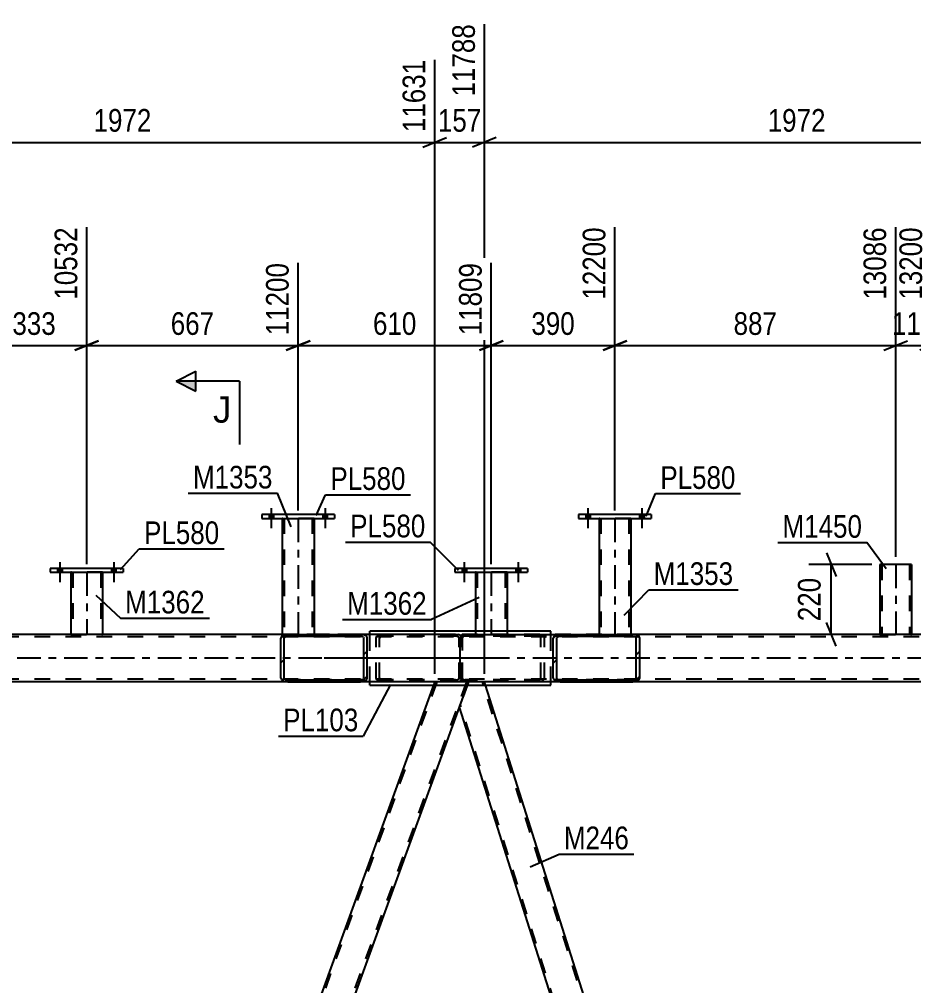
# Model space of a CAD drawing. Header units: millimetres. Extents: x -787 to 402, y -866 to -25.
# Drawn here: x -282.8 to -169.9, y -320 to -197.9 of the extents above; entities that cross this region are included whole.
import ezdxf

# ---------------------------------------------------------------- set-up
doc = ezdxf.new("R2010")
doc.units = ezdxf.units.MM
doc.linetypes.add('DXK_LINE_DOT2', pattern=[3.9198, 1.9599, -1.9599])
doc.linetypes.add('DXK_LINE_DOT3', pattern=[5.9187, 2.979, -0.9799, 0.9799, -0.9799])
doc.styles.add('Arial', font='arial.ttf', dxfattribs={"height": 0.2})
doc.styles.add('Arial Narrow', font='ARIALN.TTF', dxfattribs={"height": 0.2})

# ---------------------------------------------------------------- blocks, each defined once
blk = doc.blocks.new('Part-569028579-6391 - 6366')
at = {"linetype": 'Continuous'}
h = blk.add_hatch(dxfattribs=at)
h.set_pattern_fill('', scale=0.7, style=0, pattern_type=0)
h.set_pattern_definition([(45, (-249.8045, -276.0854), (-1.57154, 1.57154), [])])
h.paths.add_polyline_path([(-249.74, -275.9), (-249.8, -276.09), (-249.8, -281.13), (-249.74, -281.31), (-249.55, -281.46), (-249.27, -281.57), (-248.93, -281.61), (-239.76, -281.61), (-239.43, -281.57), (-239.14, -281.46), (-238.95, -281.31), (-238.89, -281.13), (-238.89, -276.09), (-238.95, -275.9), (-239.14, -275.75), (-239.43, -275.64), (-239.76, -275.61), (-248.93, -275.61), (-249.27, -275.64), (-249.55, -275.75)])
h.paths.add_polyline_path([(-249.1, -275.86), (-248.93, -275.85), (-239.76, -275.85), (-239.59, -275.86), (-239.45, -275.92), (-239.36, -275.99), (-239.32, -276.09), (-239.32, -281.13), (-239.36, -281.22), (-239.45, -281.3), (-239.59, -281.35), (-239.76, -281.37), (-248.93, -281.37), (-249.1, -281.35), (-249.24, -281.3), (-249.33, -281.22), (-249.37, -281.13), (-249.37, -276.09), (-249.33, -275.99), (-249.24, -275.92)])
at = {"color": 2, "linetype": 'Continuous'}
for p, q in [((-248.93, -275.61), (-249.27, -275.64)), ((-248.93, -275.61), (-239.76, -275.61)), ((-227.73, -275.61), (-239.76, -275.61)), ((-239.43, -275.64), (-239.76, -275.61)), ((-227.73, -275.61), (-227.4, -275.64)), ((-249.74, -275.9), (-249.8, -276.09)), ((-249.8, -281.13), (-249.8, -276.09)), ((-249.37, -276.09), (-249.33, -275.99)), ((-249.37, -281.13), (-249.37, -276.09)), ((-249.1, -275.86), (-248.93, -275.85)), ((-248.93, -275.85), (-239.76, -275.85)), ((-239.76, -275.85), (-239.59, -275.86)), ((-239.36, -275.99), (-239.32, -276.09)), ((-239.32, -281.13), (-239.32, -276.09)), ((-238.89, -276.09), (-238.95, -275.9)), ((-238.89, -281.13), (-238.89, -276.09)), ((-249.8, -281.13), (-249.74, -281.31)), ((-249.33, -281.22), (-249.37, -281.13)), ((-249.27, -281.57), (-248.93, -281.61)), ((-248.93, -281.37), (-249.1, -281.35)), ((-248.93, -281.37), (-239.76, -281.37)), ((-248.93, -281.61), (-239.76, -281.61)), ((-239.59, -281.35), (-239.76, -281.37)), ((-239.76, -281.61), (-239.43, -281.57)), ((-227.73, -281.61), (-239.76, -281.61)), ((-239.32, -281.13), (-239.36, -281.22)), ((-238.95, -281.31), (-238.89, -281.13)), ((-227.4, -281.57), (-227.73, -281.61))]:
    blk.add_line(p, q, dxfattribs=at)
at = {"color": 7, "linetype": 'DXK_LINE_DOT2'}
for p, q in [((-239.76, -275.61), (-248.93, -275.61)), ((-237.24, -275.64), (-236.9, -275.61)), ((-227.73, -275.85), (-248.93, -275.85)), ((-237.77, -276.09), (-237.71, -275.9)), ((-237.77, -281.13), (-237.77, -276.09)), ((-237.3, -275.99), (-237.34, -276.09)), ((-237.34, -281.13), (-237.34, -276.09)), ((-236.9, -275.85), (-237.07, -275.86)), ((-227.56, -275.86), (-227.73, -275.85)), ((-227.29, -276.09), (-227.33, -275.99)), ((-227.29, -281.13), (-227.29, -276.09)), ((-226.92, -275.9), (-226.9, -275.97)), ((-226.9, -275.97), (-226.86, -276.09)), ((-226.86, -281.13), (-226.86, -276.09)), ((-227.73, -281.37), (-248.93, -281.37)), ((-248.93, -281.61), (-239.76, -281.61)), ((-237.71, -281.31), (-237.77, -281.13)), ((-237.34, -281.13), (-237.3, -281.22)), ((-236.9, -281.61), (-237.24, -281.57)), ((-237.07, -281.35), (-236.9, -281.37)), ((-227.73, -281.37), (-227.56, -281.35)), ((-227.33, -281.22), (-227.29, -281.13)), ((-226.87, -281.17), (-226.92, -281.31)), ((-226.86, -281.13), (-226.87, -281.17))]:
    blk.add_line(p, q, dxfattribs=at)
at = {"color": 7, "linetype": 'DXK_LINE_DOT3'}
blk.add_line((-223.96, -278.61), (-244.35, -278.61), dxfattribs=at)
at = {"color": 2, "linetype": 'Continuous'}
for centre, radius, start, end in [((-249.13, -276.45), 0.817, 99.5182, 138.0638), ((-239.56, -276.45), 0.817, 41.9362, 80.4818), ((-227.53, -276.45), 0.817, 53.5209, 80.4818), ((-249.03, -276.27), 0.409, 99.5182, 138.0638), ((-239.66, -276.27), 0.409, 41.9362, 80.4818), ((-249.13, -280.76), 0.817, 221.9362, 260.4818), ((-249.03, -280.94), 0.409, 221.9362, 260.4818), ((-239.66, -280.94), 0.409, 279.5182, 318.0638), ((-239.56, -280.76), 0.817, 279.5182, 318.0638), ((-227.53, -280.76), 0.817, 279.5182, 306.4761)]:
    blk.add_arc(centre, radius, start, end, dxfattribs=at)
at = {"color": 7, "linetype": 'DXK_LINE_DOT2'}
for centre, radius, start, end in [((-237.1, -276.45), 0.817, 99.5182, 138.0638), ((-227.53, -276.45), 0.817, 41.9362, 53.5209), ((-237, -276.27), 0.409, 99.5182, 138.0638), ((-227.63, -276.27), 0.409, 41.9362, 80.4818), ((-237.1, -280.76), 0.817, 221.9362, 260.4818), ((-237, -280.94), 0.409, 221.9362, 260.4818), ((-227.63, -280.94), 0.409, 279.5182, 318.0638), ((-227.53, -280.76), 0.817, 306.4761, 318.0638)]:
    blk.add_arc(centre, radius, start, end, dxfattribs=at)
blk = doc.blocks.new('Part-569028579-6460 - 6366')
at = {"color": 7, "linetype": 'DXK_LINE_DOT2'}
for p, q in [((-230.11, -281.61), (-273.42, -400.61)), ((-226.37, -281.61), (-269.68, -400.61)), ((-230.37, -281.61), (-230.51, -282.01)), ((-226.11, -281.61), (-230.37, -281.61)), ((-226.11, -281.61), (-227.28, -284.81)), ((-272.51, -397.4), (-273.68, -400.61)), ((-269.28, -400.21), (-269.42, -400.61)), ((-269.42, -400.61), (-273.68, -400.61))]:
    blk.add_line(p, q, dxfattribs=at)
at = {"color": 2, "linetype": 'Continuous'}
for p, q in [((-230.51, -282.01), (-272.51, -397.4)), ((-227.28, -284.81), (-269.28, -400.21))]:
    blk.add_line(p, q, dxfattribs=at)
blk = doc.blocks.new('Part-569028579-6387 - 6366')
at = {"color": 7, "linetype": 'DXK_LINE_DOT2'}
for p, q in [((-144.98, -281.61), (-188.29, -400.61)), ((-141.23, -281.61), (-184.54, -400.61)), ((-145.23, -281.61), (-145.38, -282.01)), ((-140.98, -281.61), (-145.23, -281.61)), ((-140.98, -281.61), (-141.12, -282.01)), ((-187.38, -397.4), (-188.55, -400.61)), ((-184.14, -400.21), (-184.29, -400.61)), ((-184.29, -400.61), (-188.55, -400.61))]:
    blk.add_line(p, q, dxfattribs=at)
at = {"color": 2, "linetype": 'Continuous'}
for p, q in [((-145.38, -282.01), (-187.38, -397.4)), ((-141.12, -282.01), (-184.14, -400.21))]:
    blk.add_line(p, q, dxfattribs=at)
blk = doc.blocks.new('Part-569028579-6430 - 6366')
at = {"color": 7, "linetype": 'DXK_LINE_DOT2'}
for p, q in [((-226.11, -281.61), (-226.26, -282.01)), ((-224.1, -281.61), (-226.11, -281.61)), ((-187.51, -397.77), (-224.35, -281.61)), ((-223.97, -282.01), (-224.1, -281.61)), ((-190.31, -400.61), (-227.14, -284.44)), ((-190.56, -400.61), (-190.69, -400.21)), ((-188.4, -400.21), (-188.55, -400.61)), ((-188.55, -400.61), (-190.56, -400.61))]:
    blk.add_line(p, q, dxfattribs=at)
at = {"color": 2, "linetype": 'Continuous'}
for p, q in [((-226.26, -282.01), (-227.28, -284.81)), ((-187.38, -397.4), (-223.97, -282.01)), ((-227.28, -284.81), (-190.69, -400.21)), ((-187.38, -397.4), (-188.4, -400.21))]:
    blk.add_line(p, q, dxfattribs=at)
blk = doc.blocks.new('Part-569028579-6435 - 6366')
at = {"color": 7, "linetype": 'DXK_LINE_DOT2'}
for p, q in [((-311.24, -281.61), (-311.39, -282.01)), ((-309.23, -281.61), (-311.24, -281.61)), ((-272.65, -397.77), (-309.48, -281.61)), ((-309.1, -282.01), (-309.23, -281.61)), ((-275.44, -400.61), (-312.28, -284.44)), ((-275.69, -400.61), (-275.82, -400.21)), ((-273.53, -400.21), (-273.68, -400.61)), ((-273.68, -400.61), (-275.69, -400.61))]:
    blk.add_line(p, q, dxfattribs=at)
at = {"color": 2, "linetype": 'Continuous'}
for p, q in [((-311.39, -282.01), (-312.41, -284.81)), ((-272.51, -397.4), (-309.1, -282.01)), ((-312.41, -284.81), (-275.82, -400.21)), ((-272.51, -397.4), (-273.53, -400.21))]:
    blk.add_line(p, q, dxfattribs=at)
blk = doc.blocks.new('Part-569028579-6501 - 6366')
at = {"color": 2, "linetype": 'Continuous'}
for p, q in [((-248.93, -275.61), (-290.5, -275.61)), ((-163.8, -275.61), (-205.36, -275.61)), ((-248.93, -281.61), (-290.5, -281.61)), ((-163.8, -281.61), (-205.36, -281.61))]:
    blk.add_line(p, q, dxfattribs=at)
at = {"color": 7, "linetype": 'DXK_LINE_DOT2'}
for p, q in [((-205.36, -275.61), (-248.93, -275.61)), ((-102.57, -275.93), (-695.6, -275.93)), ((-102.57, -281.29), (-695.6, -281.29)), ((-205.36, -281.61), (-248.93, -281.61))]:
    blk.add_line(p, q, dxfattribs=at)
at = {"color": 7, "linetype": 'DXK_LINE_DOT3'}
blk.add_line((-102.57, -278.61), (-695.6, -278.61), dxfattribs=at)
blk = doc.blocks.new('Part-569028579-6527 - 6366')
at = {"linetype": 'Continuous'}
h = blk.add_hatch(dxfattribs=at)
h.set_pattern_fill('', scale=0.7, style=0, pattern_type=0)
h.set_pattern_definition([(45, (-215.4066, -276.0854), (-1.57154, 1.57154), [])])
h.paths.add_polyline_path([(-215.34, -275.9), (-215.41, -276.09), (-215.41, -281.13), (-215.34, -281.31), (-215.15, -281.46), (-214.87, -281.57), (-214.53, -281.61), (-205.36, -281.61), (-205.03, -281.57), (-204.74, -281.46), (-204.56, -281.31), (-204.49, -281.13), (-204.49, -276.09), (-204.56, -275.9), (-204.74, -275.75), (-205.03, -275.64), (-205.36, -275.61), (-214.53, -275.61), (-214.87, -275.64), (-215.15, -275.75)])
h.paths.add_polyline_path([(-214.7, -275.86), (-214.53, -275.85), (-205.36, -275.85), (-205.19, -275.86), (-205.05, -275.92), (-204.96, -275.99), (-204.93, -276.09), (-204.93, -281.13), (-204.96, -281.22), (-205.05, -281.3), (-205.19, -281.35), (-205.36, -281.37), (-214.53, -281.37), (-214.7, -281.35), (-214.84, -281.3), (-214.94, -281.22), (-214.97, -281.13), (-214.97, -276.09), (-214.94, -275.99), (-214.84, -275.92)])
at = {"color": 2, "linetype": 'Continuous'}
for p, q in [((-227.11, -275.9), (-227.02, -275.75)), ((-227.02, -275.75), (-226.88, -275.64)), ((-226.88, -275.64), (-226.86, -275.64)), ((-226.86, -275.64), (-226.56, -275.61)), ((-226.56, -275.61), (-214.53, -275.61)), ((-214.53, -275.61), (-214.87, -275.64)), ((-214.53, -275.61), (-205.36, -275.61)), ((-205.03, -275.64), (-205.36, -275.61)), ((-227.15, -276.09), (-227.11, -275.9)), ((-227.15, -281.13), (-227.15, -276.09)), ((-215.34, -275.9), (-215.41, -276.09)), ((-215.41, -281.13), (-215.41, -276.09)), ((-214.97, -276.09), (-214.94, -275.99)), ((-214.97, -281.13), (-214.97, -276.09)), ((-214.7, -275.86), (-214.53, -275.85)), ((-214.53, -275.85), (-205.36, -275.85)), ((-205.36, -275.85), (-205.19, -275.86)), ((-204.96, -275.99), (-204.93, -276.09)), ((-204.93, -281.13), (-204.93, -276.09)), ((-204.49, -276.09), (-204.56, -275.9)), ((-204.49, -281.13), (-204.49, -276.09)), ((-227.11, -281.31), (-227.15, -281.13)), ((-227.02, -281.46), (-227.11, -281.31)), ((-226.88, -281.57), (-227.02, -281.46)), ((-226.86, -281.57), (-226.88, -281.57)), ((-226.56, -281.61), (-226.86, -281.57)), ((-214.53, -281.61), (-226.56, -281.61)), ((-215.41, -281.13), (-215.34, -281.31)), ((-214.94, -281.22), (-214.97, -281.13)), ((-214.87, -281.57), (-214.53, -281.61)), ((-214.53, -281.37), (-214.7, -281.35)), ((-214.53, -281.37), (-205.36, -281.37)), ((-214.53, -281.61), (-205.36, -281.61)), ((-205.19, -281.35), (-205.36, -281.37)), ((-205.36, -281.61), (-205.03, -281.57)), ((-204.93, -281.13), (-204.96, -281.22)), ((-204.56, -281.31), (-204.49, -281.13))]:
    blk.add_line(p, q, dxfattribs=at)
at = {"color": 7, "linetype": 'DXK_LINE_DOT2'}
for p, q in [((-226.86, -281.57), (-226.86, -275.64)), ((-217.39, -275.61), (-217.06, -275.64)), ((-214.53, -275.61), (-205.36, -275.61)), ((-226.91, -275.99), (-226.93, -276.09)), ((-226.93, -281.13), (-226.93, -276.09)), ((-226.87, -275.92), (-226.91, -275.99)), ((-226.73, -275.86), (-226.87, -275.92)), ((-226.87, -281.3), (-226.87, -275.92)), ((-226.56, -275.85), (-226.73, -275.86)), ((-205.36, -275.85), (-226.56, -275.85)), ((-217.22, -275.86), (-217.39, -275.85)), ((-216.96, -276.09), (-216.99, -275.99)), ((-216.96, -281.13), (-216.96, -276.09)), ((-216.59, -275.9), (-216.52, -276.09)), ((-216.52, -281.13), (-216.52, -276.09)), ((-226.93, -281.13), (-226.91, -281.22)), ((-226.91, -281.22), (-226.87, -281.3)), ((-226.87, -281.3), (-226.73, -281.35)), ((-226.73, -281.35), (-226.56, -281.37)), ((-205.36, -281.37), (-226.56, -281.37)), ((-217.39, -281.37), (-217.22, -281.35)), ((-217.06, -281.57), (-217.39, -281.61)), ((-216.99, -281.22), (-216.96, -281.13)), ((-216.52, -281.13), (-216.59, -281.31)), ((-205.36, -281.61), (-214.53, -281.61))]:
    blk.add_line(p, q, dxfattribs=at)
for centre, radius, start, end in [((-217.19, -276.45), 0.817, 41.9362, 80.4818), ((-217.29, -276.27), 0.409, 41.9362, 80.4818), ((-217.29, -280.94), 0.409, 279.5182, 318.0638), ((-217.19, -280.76), 0.817, 279.5182, 318.0638)]:
    blk.add_arc(centre, radius, start, end, dxfattribs=at)
at = {"color": 2, "linetype": 'Continuous'}
for centre, radius, start, end in [((-214.73, -276.45), 0.817, 99.5181, 138.0638), ((-205.16, -276.45), 0.817, 41.9362, 80.4818), ((-214.63, -276.27), 0.409, 99.5181, 138.0638), ((-205.26, -276.27), 0.409, 41.9362, 80.4818), ((-214.73, -280.76), 0.817, 221.9362, 260.4818), ((-214.63, -280.94), 0.409, 221.9362, 260.4818), ((-205.26, -280.94), 0.409, 279.5181, 318.0638), ((-205.16, -280.76), 0.817, 279.5181, 318.0638)]:
    blk.add_arc(centre, radius, start, end, dxfattribs=at)
blk = doc.blocks.new('Part-569028579-6536 - 6366')
at = {"color": 2, "linetype": 'Continuous'}
for p, q in [((-215.72, -275.21), (-238.57, -275.21)), ((-238.57, -275.61), (-238.57, -275.21)), ((-215.72, -275.61), (-215.72, -275.21)), ((-238.57, -282.01), (-238.57, -281.61)), ((-215.72, -282.01), (-215.72, -281.61)), ((-238.57, -282.01), (-215.72, -282.01))]:
    blk.add_line(p, q, dxfattribs=at)
at = {"color": 7, "linetype": 'DXK_LINE_DOT2'}
for p, q in [((-238.57, -281.61), (-238.57, -275.61)), ((-215.72, -281.61), (-215.72, -275.61))]:
    blk.add_line(p, q, dxfattribs=at)
blk = doc.blocks.new('Part-569028579-6548 - 6366')
at = {"color": 2, "linetype": 'Continuous'}
for p, q in [((-227.84, -267.28), (-227.84, -267.76)), ((-218.64, -267.28), (-227.84, -267.28)), ((-227.84, -267.76), (-218.64, -267.76)), ((-218.64, -267.28), (-218.64, -267.76))]:
    blk.add_line(p, q, dxfattribs=at)
blk = doc.blocks.new('Part-569028579-6549 - 6366')
at = {"color": 2, "linetype": 'Continuous'}
for p, q in [((-278.92, -267.28), (-278.92, -267.76)), ((-269.72, -267.28), (-278.92, -267.28)), ((-278.92, -267.76), (-269.72, -267.76)), ((-269.72, -267.28), (-269.72, -267.76))]:
    blk.add_line(p, q, dxfattribs=at)
blk = doc.blocks.new('Part-569028579-17658 - 6366')
at = {"color": 2, "linetype": 'Continuous'}
for p, q in [((-212.22, -260.49), (-212.22, -260.97)), ((-203.02, -260.49), (-212.22, -260.49)), ((-212.22, -260.97), (-203.02, -260.97)), ((-203.02, -260.49), (-203.02, -260.97))]:
    blk.add_line(p, q, dxfattribs=at)
blk = doc.blocks.new('Part-569028579-17712 - 6366')
at = {"color": 2, "linetype": 'Continuous'}
for p, q in [((-225.24, -267.76), (-225.24, -275.21)), ((-221.24, -267.76), (-221.24, -275.21))]:
    blk.add_line(p, q, dxfattribs=at)
at = {"color": 7, "linetype": 'DXK_LINE_DOT2'}
for p, q in [((-221.24, -267.76), (-225.24, -267.76)), ((-225, -267.76), (-225, -275.61)), ((-221.48, -267.76), (-221.48, -275.61)), ((-225.24, -275.21), (-225.24, -275.61)), ((-221.24, -275.61), (-225.24, -275.61)), ((-221.24, -275.21), (-221.24, -275.61))]:
    blk.add_line(p, q, dxfattribs=at)
at = {"color": 7, "linetype": 'DXK_LINE_DOT3'}
blk.add_line((-223.24, -267.76), (-223.24, -275.61), dxfattribs=at)
blk = doc.blocks.new('Bolt-569028579-17730 - 6366')
at = {"linetype": 'Continuous'}
for points in [[(-210.74, -260.49), (-211.3, -260.49), (-211.3, -260.97), (-210.74, -260.97)], [(-210.74, -260.49), (-211.3, -260.49), (-211.3, -260.97), (-210.74, -260.97)], [(-203.94, -260.49), (-204.5, -260.49), (-204.5, -260.97), (-203.94, -260.97)], [(-203.94, -260.49), (-204.5, -260.49), (-204.5, -260.97), (-203.94, -260.97)]]:
    blk.add_hatch(color=1, dxfattribs=at).paths.add_polyline_path(points)
at = {"color": 1, "linetype": 'Continuous'}
for p, q in [((-211.02, -259.69), (-211.02, -262.21)), ((-211.02, -259.69), (-211.02, -262.21)), ((-204.22, -259.69), (-204.22, -262.21)), ((-204.22, -259.69), (-204.22, -262.21)), ((-211.3, -260.49), (-211.3, -260.97)), ((-211.3, -260.49), (-211.3, -260.97)), ((-210.74, -260.49), (-210.74, -260.97)), ((-210.74, -260.49), (-210.74, -260.97)), ((-204.5, -260.49), (-204.5, -260.97)), ((-204.5, -260.49), (-204.5, -260.97)), ((-203.94, -260.49), (-203.94, -260.97)), ((-203.94, -260.49), (-203.94, -260.97))]:
    blk.add_line(p, q, dxfattribs=at)
blk = doc.blocks.new('Part-569028579-17661 - 6366')
at = {"color": 2, "linetype": 'Continuous'}
for p, q in [((-249.62, -260.97), (-249.62, -275.61)), ((-245.62, -260.97), (-245.62, -275.61))]:
    blk.add_line(p, q, dxfattribs=at)
at = {"color": 7, "linetype": 'DXK_LINE_DOT2'}
for p, q in [((-245.62, -260.97), (-249.62, -260.97)), ((-249.38, -260.97), (-249.38, -275.61)), ((-245.86, -260.97), (-245.86, -275.61)), ((-249.62, -275.61), (-249.62, -275.61)), ((-249.62, -275.61), (-245.62, -275.61)), ((-245.62, -275.61), (-245.62, -275.61)), ((-245.62, -275.61), (-245.62, -275.61))]:
    blk.add_line(p, q, dxfattribs=at)
at = {"color": 7, "linetype": 'DXK_LINE_DOT3'}
blk.add_line((-247.62, -260.97), (-247.62, -275.61), dxfattribs=at)
blk = doc.blocks.new('Part-569028579-17657 - 6366')
at = {"color": 2, "linetype": 'Continuous'}
for p, q in [((-209.62, -260.97), (-209.62, -275.61)), ((-205.62, -260.97), (-205.62, -275.61))]:
    blk.add_line(p, q, dxfattribs=at)
at = {"color": 7, "linetype": 'DXK_LINE_DOT2'}
for p, q in [((-205.62, -260.97), (-209.62, -260.97)), ((-209.38, -260.97), (-209.38, -275.61)), ((-205.86, -260.97), (-205.86, -275.61)), ((-209.62, -275.61), (-209.62, -275.61)), ((-209.62, -275.61), (-205.62, -275.61)), ((-205.62, -275.61), (-205.62, -275.61)), ((-205.62, -275.61), (-205.62, -275.61))]:
    blk.add_line(p, q, dxfattribs=at)
at = {"color": 7, "linetype": 'DXK_LINE_DOT3'}
blk.add_line((-207.62, -260.97), (-207.62, -275.61), dxfattribs=at)
blk = doc.blocks.new('Part-569028579-17662 - 6366')
at = {"color": 2, "linetype": 'Continuous'}
for p, q in [((-252.22, -260.49), (-252.22, -260.97)), ((-243.02, -260.49), (-252.22, -260.49)), ((-252.22, -260.97), (-243.02, -260.97)), ((-243.02, -260.49), (-243.02, -260.97))]:
    blk.add_line(p, q, dxfattribs=at)
blk = doc.blocks.new('Part-569028579-17711 - 6366')
at = {"color": 2, "linetype": 'Continuous'}
for p, q in [((-276.32, -267.76), (-276.32, -275.61)), ((-272.32, -267.76), (-272.32, -275.61))]:
    blk.add_line(p, q, dxfattribs=at)
at = {"color": 7, "linetype": 'DXK_LINE_DOT2'}
for p, q in [((-272.32, -267.76), (-276.32, -267.76)), ((-276.08, -267.76), (-276.08, -275.61)), ((-272.56, -267.76), (-272.56, -275.61)), ((-276.32, -275.61), (-276.32, -275.61)), ((-276.32, -275.61), (-272.32, -275.61)), ((-272.32, -275.61), (-272.32, -275.61)), ((-272.32, -275.61), (-272.32, -275.61))]:
    blk.add_line(p, q, dxfattribs=at)
at = {"color": 7, "linetype": 'DXK_LINE_DOT3'}
blk.add_line((-274.32, -267.76), (-274.32, -275.61), dxfattribs=at)
blk = doc.blocks.new('Part-569028579-17713 - 6366')
at = {"color": 2, "linetype": 'Continuous'}
for p, q in [((-170.16, -266.8), (-174.16, -266.8)), ((-174.16, -266.8), (-174.16, -275.61)), ((-170.16, -266.8), (-170.16, -275.61))]:
    blk.add_line(p, q, dxfattribs=at)
at = {"color": 7, "linetype": 'DXK_LINE_DOT2'}
for p, q in [((-173.92, -266.8), (-173.92, -275.61)), ((-173.92, -266.8), (-173.9, -266.8)), ((-173.9, -266.8), (-173.86, -266.8)), ((-173.86, -266.8), (-173.85, -266.8)), ((-170.4, -266.8), (-170.4, -275.61)), ((-174.16, -275.61), (-174.16, -275.61)), ((-174.16, -275.61), (-170.16, -275.61)), ((-170.16, -275.61), (-170.16, -275.61)), ((-170.16, -275.61), (-170.16, -275.61))]:
    blk.add_line(p, q, dxfattribs=at)
at = {"color": 7, "linetype": 'DXK_LINE_DOT3'}
blk.add_line((-172.16, -266.8), (-172.16, -275.61), dxfattribs=at)
blk = doc.blocks.new('Bolt-569028579-17732 - 6366')
at = {"linetype": 'Continuous'}
for points in [[(-250.74, -260.49), (-251.3, -260.49), (-251.3, -260.97), (-250.74, -260.97)], [(-250.74, -260.49), (-251.3, -260.49), (-251.3, -260.97), (-250.74, -260.97)], [(-243.94, -260.49), (-244.5, -260.49), (-244.5, -260.97), (-243.94, -260.97)], [(-243.94, -260.49), (-244.5, -260.49), (-244.5, -260.97), (-243.94, -260.97)]]:
    blk.add_hatch(color=1, dxfattribs=at).paths.add_polyline_path(points)
at = {"color": 1, "linetype": 'Continuous'}
for p, q in [((-251.02, -259.69), (-251.02, -262.21)), ((-251.02, -259.69), (-251.02, -262.21)), ((-244.22, -259.69), (-244.22, -262.21)), ((-244.22, -259.69), (-244.22, -262.21)), ((-251.3, -260.49), (-251.3, -260.97)), ((-251.3, -260.49), (-251.3, -260.97)), ((-250.74, -260.49), (-250.74, -260.97)), ((-250.74, -260.49), (-250.74, -260.97)), ((-244.5, -260.49), (-244.5, -260.97)), ((-244.5, -260.49), (-244.5, -260.97)), ((-243.94, -260.49), (-243.94, -260.97)), ((-243.94, -260.49), (-243.94, -260.97))]:
    blk.add_line(p, q, dxfattribs=at)
blk = doc.blocks.new('Bolt-569028579-17754 - 6366')
at = {"linetype": 'Continuous'}
for points in [[(-277.44, -267.28), (-278, -267.28), (-278, -267.76), (-277.44, -267.76)], [(-277.44, -267.28), (-278, -267.28), (-278, -267.76), (-277.44, -267.76)], [(-270.64, -267.28), (-271.2, -267.28), (-271.2, -267.76), (-270.64, -267.76)], [(-270.64, -267.28), (-271.2, -267.28), (-271.2, -267.76), (-270.64, -267.76)]]:
    blk.add_hatch(color=1, dxfattribs=at).paths.add_polyline_path(points)
at = {"color": 1, "linetype": 'Continuous'}
for p, q in [((-277.72, -266.48), (-277.72, -269)), ((-277.72, -266.48), (-277.72, -269)), ((-270.92, -266.48), (-270.92, -269)), ((-270.92, -266.48), (-270.92, -269)), ((-278, -267.28), (-278, -267.76)), ((-278, -267.28), (-278, -267.76)), ((-277.44, -267.28), (-277.44, -267.76)), ((-277.44, -267.28), (-277.44, -267.76)), ((-271.2, -267.28), (-271.2, -267.76)), ((-271.2, -267.28), (-271.2, -267.76)), ((-270.64, -267.28), (-270.64, -267.76)), ((-270.64, -267.28), (-270.64, -267.76))]:
    blk.add_line(p, q, dxfattribs=at)
blk = doc.blocks.new('Bolt-569028579-17755 - 6366')
at = {"linetype": 'Continuous'}
for points in [[(-226.36, -267.28), (-226.92, -267.28), (-226.92, -267.76), (-226.36, -267.76)], [(-226.36, -267.28), (-226.92, -267.28), (-226.92, -267.76), (-226.36, -267.76)], [(-219.56, -267.28), (-220.12, -267.28), (-220.12, -267.76), (-219.56, -267.76)], [(-219.56, -267.28), (-220.12, -267.28), (-220.12, -267.76), (-219.56, -267.76)]]:
    blk.add_hatch(color=1, dxfattribs=at).paths.add_polyline_path(points)
at = {"color": 1, "linetype": 'Continuous'}
for p, q in [((-226.64, -266.48), (-226.64, -269)), ((-226.64, -266.48), (-226.64, -269)), ((-219.84, -266.48), (-219.84, -269)), ((-219.84, -266.48), (-219.84, -269)), ((-226.92, -267.28), (-226.92, -267.76)), ((-226.92, -267.28), (-226.92, -267.76)), ((-226.36, -267.28), (-226.36, -267.76)), ((-226.36, -267.28), (-226.36, -267.76)), ((-220.12, -267.28), (-220.12, -267.76)), ((-220.12, -267.28), (-220.12, -267.76)), ((-219.56, -267.28), (-219.56, -267.76)), ((-219.56, -267.28), (-219.56, -267.76))]:
    blk.add_line(p, q, dxfattribs=at)
blk = doc.blocks.new('StraightDimension-569028579-65294 - 6366')
at = {"color": 7, "linetype": 'Continuous'}
for p, q in [((-207.62, -259.97), (-207.62, -224.2)), ((-223.24, -266.76), (-223.24, -228.7)), ((-221.74, -238.54), (-224.74, -239.74)), ((-223.24, -239.14), (-207.62, -239.14)), ((-209.12, -239.74), (-206.12, -238.54))]:
    blk.add_line(p, q, dxfattribs=at)
at = {"color": 0}
blk.add_wipeout([(-212.08, -238.39), (-212.08, -234.19), (-218.77, -234.19), (-218.77, -238.39)], dxfattribs=at)
at = {"color": 3, "style": 'Arial Narrow'}
blk.add_text('390', height=2.863, dxfattribs=at).set_placement((-218.17, -237.79))
at = {"color": 0, "linetype": 'Continuous'}
blk.add_wipeout([(-208.22, -223.6), (-212.42, -223.6), (-212.42, -233.94), (-208.22, -233.94)], dxfattribs=at)
at = {"color": 3, "linetype": 'Continuous', "style": 'Arial Narrow'}
blk.add_text('12200', height=2.863, rotation=90.0002, dxfattribs=at).set_placement((-208.82, -233.34))
blk = doc.blocks.new('StraightDimension-569028579-65296 - 6366')
at = {"color": 7, "linetype": 'Continuous'}
for p, q in [((-274.32, -266.76), (-274.32, -224.2)), ((-247.62, -259.97), (-247.62, -228.7)), ((-272.82, -238.54), (-275.82, -239.74)), ((-274.32, -239.14), (-247.62, -239.14)), ((-249.12, -239.74), (-246.12, -238.54))]:
    blk.add_line(p, q, dxfattribs=at)
at = {"color": 0}
blk.add_wipeout([(-257.63, -238.39), (-257.63, -234.19), (-264.31, -234.19), (-264.31, -238.39)], dxfattribs=at)
at = {"color": 3, "style": 'Arial Narrow'}
blk.add_text('667', height=2.863, dxfattribs=at).set_placement((-263.71, -237.79))
at = {"color": 0, "linetype": 'Continuous'}
blk.add_wipeout([(-248.22, -228.1), (-252.42, -228.1), (-252.42, -238.44), (-248.22, -238.44)], dxfattribs=at)
at = {"color": 3, "linetype": 'Continuous', "style": 'Arial Narrow'}
blk.add_text('11200', height=2.863, rotation=90.0002, dxfattribs=at).set_placement((-248.82, -237.84))
blk = doc.blocks.new('StraightDimension-569028579-65292 - 6366')
at = {"color": 7, "linetype": 'Continuous'}
for p, q in [((-172.16, -265.8), (-172.16, -224.2)), ((-167.62, -259.01), (-167.62, -224.2)), ((-173.66, -239.74), (-170.66, -238.54)), ((-172.16, -239.14), (-167.62, -239.14)), ((-166.12, -238.54), (-169.12, -239.74))]:
    blk.add_line(p, q, dxfattribs=at)
at = {"color": 0}
blk.add_wipeout([(-166.54, -238.39), (-166.54, -234.19), (-173.23, -234.19), (-173.23, -238.39)], dxfattribs=at)
at = {"color": 3, "style": 'Arial Narrow'}
blk.add_text('113', height=2.863, dxfattribs=at).set_placement((-172.63, -237.79))
at = {"color": 0, "linetype": 'Continuous'}
blk.add_wipeout([(-168.22, -223.6), (-172.42, -223.6), (-172.42, -233.94), (-168.22, -233.94)], dxfattribs=at)
at = {"color": 3, "linetype": 'Continuous', "style": 'Arial Narrow'}
blk.add_text('13200', height=2.863, rotation=90.0002, dxfattribs=at).set_placement((-168.82, -233.34))
blk = doc.blocks.new('StraightDimension-569028579-65293 - 6366')
at = {"color": 7, "linetype": 'Continuous'}
for p, q in [((-207.62, -259.97), (-207.62, -224.2)), ((-172.16, -265.8), (-172.16, -224.2)), ((-206.12, -238.54), (-209.12, -239.74)), ((-207.62, -239.14), (-172.16, -239.14)), ((-173.66, -239.74), (-170.66, -238.54))]:
    blk.add_line(p, q, dxfattribs=at)
at = {"color": 0}
blk.add_wipeout([(-186.54, -238.39), (-186.54, -234.19), (-193.23, -234.19), (-193.23, -238.39)], dxfattribs=at)
at = {"color": 3, "style": 'Arial Narrow'}
blk.add_text('887', height=2.863, dxfattribs=at).set_placement((-192.63, -237.79))
at = {"color": 0, "linetype": 'Continuous'}
blk.add_wipeout([(-172.76, -223.6), (-176.96, -223.6), (-176.96, -233.94), (-172.76, -233.94)], dxfattribs=at)
at = {"color": 3, "linetype": 'Continuous', "style": 'Arial Narrow'}
blk.add_text('13086', height=2.863, rotation=90.0002, dxfattribs=at).set_placement((-173.36, -233.34))
blk = doc.blocks.new('StraightDimension-569028579-18741 - 6366')
at = {"color": 7, "linetype": 'Continuous'}
for p, q in [((-224.1, -280.61), (-224.1, -198.54)), ((-230.37, -280.61), (-230.37, -203.04)), ((-231.87, -214.08), (-228.87, -212.88)), ((-230.37, -213.48), (-224.1, -213.48)), ((-222.6, -212.88), (-225.6, -214.08))]:
    blk.add_line(p, q, dxfattribs=at)
at = {"color": 0}
blk.add_wipeout([(-223.89, -212.73), (-223.89, -208.53), (-230.57, -208.53), (-230.57, -212.73)], dxfattribs=at)
at = {"color": 3, "style": 'Arial Narrow'}
blk.add_text('157', height=2.863, dxfattribs=at).set_placement((-229.97, -212.13))
at = {"color": 0, "linetype": 'Continuous'}
blk.add_wipeout([(-224.7, -197.94), (-228.9, -197.94), (-228.9, -208.28), (-224.7, -208.28)], dxfattribs=at)
at = {"color": 3, "linetype": 'Continuous', "style": 'Arial Narrow'}
blk.add_text('11788', height=2.863, rotation=90.0002, dxfattribs=at).set_placement((-225.3, -207.68))
blk = doc.blocks.new('StraightDimension-569028579-65297 - 6366')
at = {"color": 7, "linetype": 'Continuous'}
for p, q in [((-274.32, -266.76), (-274.32, -224.2)), ((-287.62, -259.97), (-287.62, -228.7)), ((-286.12, -238.54), (-289.12, -239.74)), ((-287.62, -239.14), (-274.32, -239.14)), ((-275.82, -239.74), (-272.82, -238.54))]:
    blk.add_line(p, q, dxfattribs=at)
at = {"color": 0}
blk.add_wipeout([(-277.63, -238.39), (-277.63, -234.19), (-284.31, -234.19), (-284.31, -238.39)], dxfattribs=at)
at = {"color": 3, "style": 'Arial Narrow'}
blk.add_text('333', height=2.863, dxfattribs=at).set_placement((-283.71, -237.79))
at = {"color": 0, "linetype": 'Continuous'}
blk.add_wipeout([(-274.92, -223.6), (-279.12, -223.6), (-279.12, -233.94), (-274.92, -233.94)], dxfattribs=at)
at = {"color": 3, "linetype": 'Continuous', "style": 'Arial Narrow'}
blk.add_text('10532', height=2.863, rotation=90.0002, dxfattribs=at).set_placement((-275.52, -233.34))
blk = doc.blocks.new('StraightDimension-569028579-18740 - 6366')
at = {"color": 7, "linetype": 'Continuous'}
for p, q in [((-224.1, -280.61), (-224.1, -198.54)), ((-145.23, -280.61), (-145.23, -203.04)), ((-222.6, -212.88), (-225.6, -214.08)), ((-224.1, -213.48), (-145.23, -213.48)), ((-146.73, -214.08), (-143.73, -212.88))]:
    blk.add_line(p, q, dxfattribs=at)
at = {"color": 0}
blk.add_wipeout([(-180.41, -212.73), (-180.41, -208.53), (-188.92, -208.53), (-188.92, -212.73)], dxfattribs=at)
at = {"color": 3, "style": 'Arial Narrow'}
blk.add_text('1972', height=2.863, dxfattribs=at).set_placement((-188.32, -212.13))
at = {"color": 0, "linetype": 'Continuous'}
blk.add_wipeout([(-145.83, -202.44), (-150.03, -202.44), (-150.03, -212.78), (-145.83, -212.78)], dxfattribs=at)
at = {"color": 3, "linetype": 'Continuous', "style": 'Arial Narrow'}
blk.add_text('13759', height=2.863, rotation=90.0002, dxfattribs=at).set_placement((-146.43, -212.18))
blk = doc.blocks.new('StraightDimension-569028579-18742 - 6366')
at = {"color": 7, "linetype": 'Continuous'}
for p, q in [((-309.23, -280.61), (-309.23, -200.37)), ((-230.37, -280.61), (-230.37, -203.04)), ((-307.73, -212.88), (-310.73, -214.08)), ((-309.23, -213.48), (-230.37, -213.48)), ((-231.87, -214.08), (-228.87, -212.88))]:
    blk.add_line(p, q, dxfattribs=at)
at = {"color": 0}
blk.add_wipeout([(-265.54, -212.73), (-265.54, -208.53), (-274.06, -208.53), (-274.06, -212.73)], dxfattribs=at)
at = {"color": 3, "style": 'Arial Narrow'}
blk.add_text('1972', height=2.863, dxfattribs=at).set_placement((-273.46, -212.13))
at = {"color": 0, "linetype": 'Continuous'}
blk.add_wipeout([(-230.97, -202.44), (-235.17, -202.44), (-235.17, -212.78), (-230.97, -212.78)], dxfattribs=at)
at = {"color": 3, "linetype": 'Continuous', "style": 'Arial Narrow'}
blk.add_text('11631', height=2.863, rotation=90.0002, dxfattribs=at).set_placement((-231.57, -212.18))
blk = doc.blocks.new('StraightDimension-569028579-65295 - 6366')
at = {"color": 7, "linetype": 'Continuous'}
for p, q in [((-247.62, -259.97), (-247.62, -228.7)), ((-223.24, -266.76), (-223.24, -228.7)), ((-246.12, -238.54), (-249.12, -239.74)), ((-247.62, -239.14), (-223.24, -239.14)), ((-224.74, -239.74), (-221.74, -238.54))]:
    blk.add_line(p, q, dxfattribs=at)
at = {"color": 0}
blk.add_wipeout([(-232.08, -238.39), (-232.08, -234.19), (-238.77, -234.19), (-238.77, -238.39)], dxfattribs=at)
at = {"color": 3, "style": 'Arial Narrow'}
blk.add_text('610', height=2.863, dxfattribs=at).set_placement((-238.17, -237.79))
at = {"color": 0, "linetype": 'Continuous'}
blk.add_wipeout([(-223.84, -228.1), (-228.04, -228.1), (-228.04, -238.44), (-223.84, -238.44)], dxfattribs=at)
at = {"color": 3, "linetype": 'Continuous', "style": 'Arial Narrow'}
blk.add_text('11809', height=2.863, rotation=90.0002, dxfattribs=at).set_placement((-224.44, -237.84))
blk = doc.blocks.new('StraightDimension-569028579-66764 - 6366')
at = {"color": 7, "linetype": 'Continuous'}
for p, q in [((-180.89, -265.3), (-179.69, -268.3)), ((-175.16, -266.8), (-183.14, -266.8)), ((-180.29, -275.61), (-180.29, -266.8)), ((-179.69, -277.11), (-180.89, -274.11)), ((-175.16, -275.61), (-183.14, -275.61))]:
    blk.add_line(p, q, dxfattribs=at)
at = {"color": 0}
blk.add_wipeout([(-181.04, -267.86), (-185.24, -267.86), (-185.24, -274.55), (-181.04, -274.55)], dxfattribs=at)
at = {"color": 3, "style": 'Arial Narrow'}
blk.add_text('220', height=2.863, rotation=90.0002, dxfattribs=at).set_placement((-181.64, -273.95))
blk = doc.blocks.new('Mark-569028579-66001 - 6366')
at = {"color": 0}
blk.add_wipeout([(-257.58, -264.21), (-257.58, -261.21), (-267.08, -261.21), (-267.08, -264.21)], dxfattribs=at)
blk.add_wipeout([(-257.58, -264.21), (-257.58, -261.21), (-267.08, -261.21), (-267.08, -264.21)], dxfattribs=at)
at = {"color": 30, "linetype": 'Continuous'}
for p, q in [((-270.04, -267.41), (-267.68, -264.81)), ((-267.68, -264.81), (-256.98, -264.81))]:
    blk.add_line(p, q, dxfattribs=at)
at = {"color": 3, "style": 'Arial Narrow'}
blk.add_text('PL580', height=2.863, dxfattribs=at).set_placement((-267.08, -264.21))
blk = doc.blocks.new('Mark-569028579-6426 - 6366')
at = {"color": 0}
blk.add_wipeout([(-205.84, -302.75), (-205.84, -299.75), (-214.06, -299.75), (-214.06, -302.75)], dxfattribs=at)
blk.add_wipeout([(-205.84, -302.75), (-205.84, -299.75), (-214.06, -299.75), (-214.06, -302.75)], dxfattribs=at)
at = {"color": 30, "linetype": 'Continuous'}
for p, q in [((-218.33, -304.99), (-214.66, -303.35)), ((-214.66, -303.35), (-205.24, -303.35))]:
    blk.add_line(p, q, dxfattribs=at)
at = {"color": 3, "style": 'Arial Narrow'}
blk.add_text('M246', height=2.863, dxfattribs=at).set_placement((-214.06, -302.75))
blk = doc.blocks.new('Mark-569028579-66043 - 6366')
at = {"color": 0}
blk.add_wipeout([(-259.42, -272.97), (-259.42, -269.97), (-269.47, -269.97), (-269.47, -272.97)], dxfattribs=at)
blk.add_wipeout([(-259.42, -272.97), (-259.42, -269.97), (-269.47, -269.97), (-269.47, -272.97)], dxfattribs=at)
at = {"color": 30, "linetype": 'Continuous'}
for p, q in [((-273.19, -270.68), (-270.07, -273.57)), ((-270.07, -273.57), (-258.82, -273.57))]:
    blk.add_line(p, q, dxfattribs=at)
at = {"color": 3, "style": 'Arial Narrow'}
blk.add_text('M1362', height=2.863, dxfattribs=at).set_placement((-269.47, -272.97))
blk = doc.blocks.new('Mark-569028579-66049 - 6366')
at = {"color": 0}
blk.add_wipeout([(-176.39, -263.41), (-176.39, -260.41), (-186.45, -260.41), (-186.45, -263.41)], dxfattribs=at)
blk.add_wipeout([(-176.39, -263.41), (-176.39, -260.41), (-186.45, -260.41), (-186.45, -263.41)], dxfattribs=at)
at = {"color": 30, "linetype": 'Continuous'}
for p in [(-187.05, -264.01), (-173.34, -267.34)]:
    blk.add_line(p, (-175.79, -264.01), dxfattribs=at)
at = {"color": 3, "style": 'Arial Narrow'}
blk.add_text('M1450', height=2.863, dxfattribs=at).set_placement((-186.45, -263.41))
blk = doc.blocks.new('Mark-569028579-65968 - 6366')
at = {"color": 0}
blk.add_wipeout([(-250.85, -257.19), (-250.85, -254.19), (-260.9, -254.19), (-260.9, -257.19)], dxfattribs=at)
blk.add_wipeout([(-250.85, -257.19), (-250.85, -254.19), (-260.9, -254.19), (-260.9, -257.19)], dxfattribs=at)
at = {"color": 30, "linetype": 'Continuous'}
for p in [(-261.5, -257.79), (-248.5, -262.02)]:
    blk.add_line(p, (-250.25, -257.79), dxfattribs=at)
at = {"color": 3, "style": 'Arial Narrow'}
blk.add_text('M1353', height=2.863, dxfattribs=at).set_placement((-260.9, -257.19))
blk = doc.blocks.new('Mark-569028579-65965 - 6366')
at = {"color": 0}
blk.add_wipeout([(-192.67, -269.37), (-192.67, -266.37), (-202.72, -266.37), (-202.72, -269.37)], dxfattribs=at)
blk.add_wipeout([(-192.67, -269.37), (-192.67, -266.37), (-202.72, -266.37), (-202.72, -269.37)], dxfattribs=at)
at = {"color": 30, "linetype": 'Continuous'}
for p, q in [((-206.43, -273.17), (-203.32, -269.97)), ((-203.32, -269.97), (-192.07, -269.97))]:
    blk.add_line(p, q, dxfattribs=at)
at = {"color": 3, "style": 'Arial Narrow'}
blk.add_text('M1353', height=2.863, dxfattribs=at).set_placement((-202.72, -269.37))
blk = doc.blocks.new('Mark-569028579-66022 - 6366')
at = {"color": 0}
blk.add_wipeout([(-234.05, -257.37), (-234.05, -254.37), (-243.55, -254.37), (-243.55, -257.37)], dxfattribs=at)
blk.add_wipeout([(-234.05, -257.37), (-234.05, -254.37), (-243.55, -254.37), (-243.55, -257.37)], dxfattribs=at)
at = {"color": 30, "linetype": 'Continuous'}
for p, q in [((-245.33, -260.59), (-244.15, -257.97)), ((-244.15, -257.97), (-233.45, -257.97))]:
    blk.add_line(p, q, dxfattribs=at)
at = {"color": 3, "style": 'Arial Narrow'}
blk.add_text('PL580', height=2.863, dxfattribs=at).set_placement((-243.55, -257.37))
blk = doc.blocks.new('Mark-569028579-65998 - 6366')
at = {"color": 0}
blk.add_wipeout([(-231.55, -263.36), (-231.55, -260.36), (-241.05, -260.36), (-241.05, -263.36)], dxfattribs=at)
blk.add_wipeout([(-231.55, -263.36), (-231.55, -260.36), (-241.05, -260.36), (-241.05, -263.36)], dxfattribs=at)
at = {"color": 30, "linetype": 'Continuous'}
for p in [(-241.65, -263.96), (-227.39, -267.56)]:
    blk.add_line(p, (-230.95, -263.96), dxfattribs=at)
at = {"color": 3, "style": 'Arial Narrow'}
blk.add_text('PL580', height=2.863, dxfattribs=at).set_placement((-241.05, -263.36))
blk = doc.blocks.new('Mark-569028579-66019 - 6366')
at = {"color": 0}
blk.add_wipeout([(-192.37, -257.24), (-192.37, -254.24), (-201.88, -254.24), (-201.88, -257.24)], dxfattribs=at)
blk.add_wipeout([(-192.37, -257.24), (-192.37, -254.24), (-201.88, -254.24), (-201.88, -257.24)], dxfattribs=at)
at = {"color": 30, "linetype": 'Continuous'}
for p, q in [((-203.67, -260.7), (-202.48, -257.84)), ((-202.48, -257.84), (-191.77, -257.84))]:
    blk.add_line(p, q, dxfattribs=at)
at = {"color": 3, "style": 'Arial Narrow'}
blk.add_text('PL580', height=2.863, dxfattribs=at).set_placement((-201.88, -257.24))
blk = doc.blocks.new('Mark-569028579-66046 - 6366')
at = {"color": 0}
blk.add_wipeout([(-231.38, -273.13), (-231.38, -270.13), (-241.43, -270.13), (-241.43, -273.13)], dxfattribs=at)
blk.add_wipeout([(-231.38, -273.13), (-231.38, -270.13), (-241.43, -270.13), (-241.43, -273.13)], dxfattribs=at)
at = {"color": 30, "linetype": 'Continuous'}
for p in [(-224.78, -270.94), (-242.03, -273.73)]:
    blk.add_line(p, (-230.78, -273.73), dxfattribs=at)
at = {"color": 3, "style": 'Arial Narrow'}
blk.add_text('M1362', height=2.863, dxfattribs=at).set_placement((-241.43, -273.13))
blk = doc.blocks.new('Mark-569028579-75566 - 6366')
at = {"color": 0}
blk.add_wipeout([(-240, -287.85), (-240, -284.85), (-249.51, -284.85), (-249.51, -287.85)], dxfattribs=at)
blk.add_wipeout([(-240, -287.85), (-240, -284.85), (-249.51, -284.85), (-249.51, -287.85)], dxfattribs=at)
at = {"color": 30, "linetype": 'Continuous'}
for p in [(-235.98, -281.96), (-250.11, -288.45)]:
    blk.add_line(p, (-239.4, -288.45), dxfattribs=at)
at = {"color": 3, "style": 'Arial Narrow'}
blk.add_text('PL103', height=2.863, dxfattribs=at).set_placement((-249.51, -287.85))
blk = doc.blocks.new('SectionMark-569028579-84531 - 6366')
at = {"linetype": 'Continuous'}
blk.add_hatch(color=6, dxfattribs=at).paths.add_polyline_path([(-260.54, -243.63), (-260.54, -244.88), (-263.04, -243.63)])
at = {"color": 6, "linetype": 'Continuous'}
for p, q in [((-263.04, -243.63), (-260.54, -242.38)), ((-260.54, -244.88), (-260.54, -242.38)), ((-255.04, -243.63), (-263.04, -243.63)), ((-263.04, -243.63), (-260.54, -244.88)), ((-255.04, -243.63), (-255.04, -251.63))]:
    blk.add_line(p, q, dxfattribs=at)
at = {"color": 0, "linetype": 'Continuous'}
blk.add_wipeout([(-256.04, -248.88), (-256.04, -245.38), (-258.38, -245.38), (-258.38, -248.88)], dxfattribs=at)
at = {"color": 3, "linetype": 'Continuous', "style": 'Arial'}
blk.add_text('J', height=3.34, dxfattribs=at).set_placement((-258.38, -248.88))

msp = doc.modelspace()

# ---------------------------------------------------------------- block references
for name in ['StraightDimension-569028579-65292 - 6366', 'Bolt-569028579-17732 - 6366', 'Bolt-569028579-17730 - 6366', 'Part-569028579-17662 - 6366', 'Part-569028579-17661 - 6366', 'Part-569028579-17658 - 6366', 'Part-569028579-17657 - 6366', 'Bolt-569028579-17754 - 6366', 'Bolt-569028579-17755 - 6366', 'Part-569028579-17713 - 6366', 'Part-569028579-6549 - 6366', 'Part-569028579-17711 - 6366', 'Part-569028579-6548 - 6366', 'Part-569028579-17712 - 6366', 'Part-569028579-6501 - 6366', 'Part-569028579-6391 - 6366', 'Part-569028579-6536 - 6366', 'Part-569028579-6527 - 6366', 'Part-569028579-6435 - 6366', 'Part-569028579-6460 - 6366', 'Part-569028579-6430 - 6366', 'Part-569028579-6387 - 6366']:
    msp.add_blockref(name, (0, 0))

# ---------------------------------------------------------------- next in the draw order: block references
for name in ['StraightDimension-569028579-65296 - 6366', 'StraightDimension-569028579-65294 - 6366', 'Mark-569028579-75566 - 6366', 'Mark-569028579-6426 - 6366']:
    msp.add_blockref(name, (0, 0))

# ---------------------------------------------------------------- next in the draw order: block references
for name in ['StraightDimension-569028579-18741 - 6366', 'StraightDimension-569028579-65297 - 6366', 'StraightDimension-569028579-65293 - 6366']:
    msp.add_blockref(name, (0, 0))

# ---------------------------------------------------------------- next in the draw order: block references
for name in ['StraightDimension-569028579-18740 - 6366', 'StraightDimension-569028579-18742 - 6366']:
    msp.add_blockref(name, (0, 0))

# ---------------------------------------------------------------- next in the draw order: block references
for name in ['StraightDimension-569028579-65295 - 6366', 'Mark-569028579-66019 - 6366', 'Mark-569028579-66001 - 6366', 'StraightDimension-569028579-66764 - 6366', 'Mark-569028579-65965 - 6366', 'Mark-569028579-66043 - 6366', 'Mark-569028579-66046 - 6366']:
    msp.add_blockref(name, (0, 0))

# ---------------------------------------------------------------- next in the draw order: block references
for name in ['Mark-569028579-65968 - 6366', 'Mark-569028579-66022 - 6366', 'Mark-569028579-66049 - 6366']:
    msp.add_blockref(name, (0, 0))

# ---------------------------------------------------------------- next in the draw order: block references
for name in ['SectionMark-569028579-84531 - 6366', 'Mark-569028579-65998 - 6366']:
    msp.add_blockref(name, (0, 0))

doc.saveas('drawing.dxf')
